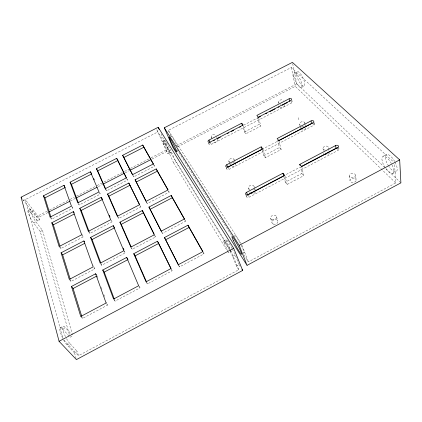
<?xml version="1.0" encoding="UTF-8"?>
<svg xmlns="http://www.w3.org/2000/svg" width="422" height="422" viewBox="0 0 422 422"><rect width="100%" height="100%" fill="white"/><g stroke="black" fill="none" stroke-linecap="round" stroke-linejoin="round"><path stroke-width="0.32" stroke-dasharray="2.11 1.58" d="M63.664 340.042A10.265 2.437 64.1 0 0 67.019 344.916L74.546 352.95L77.268 351.489L78.476 355.693L238.762 269.758L230.834 250.568M238.762 269.758L236.589 266.182L239.19 264.789L235.218 255.052A10.022 0.807 61.9 0 0 234.458 253.311M243.789 254.682L248.363 261.888L395.731 182.937L394.554 164.105M70.105 337.231L72.769 335.812M232.042 248.442A10.022 0.807 61.9 0 0 227.178 240.26A10.022 0.807 61.9 0 0 226.957 241.711L231.003 251.486L228.46 252.841L227.437 251.164M236.589 266.182L232.559 256.47L235.218 255.052M67.019 344.916L69.809 343.429L77.268 351.489M242.966 253.406L244.022 252.841M392.354 173.616A9.891 3.756 59.6 0 0 389.015 159.97A9.891 3.756 59.6 0 0 382.226 161.109A9.891 3.756 59.6 0 0 392.354 173.616L395.725 171.812M223.797 240.867L226.429 239.469M383.245 156.209L386.626 154.415M60.109 327.852L62.867 326.391M80.75 316.479L82.417 318.468L107.626 305.08L106.534 302.031M113.929 299.578L115.064 301.129L140.041 287.857L139.276 286.053M146.065 281.806L147.41 283.943L172.165 270.792L171.306 269.046M178.575 265.259L179.466 266.915L204 253.88L202.935 251.617M227.975 251.691L224.362 243.088L226.957 241.711M62.662 338.122A10.265 2.437 64.1 0 1 59.803 329.097A10.265 2.437 64.1 0 1 62.678 329.07L65.394 327.625L71.904 334.852M246.522 195.813A1.941 1.414 -18.4 0 0 247.07 197.29A1.941 1.414 -18.4 0 0 249.159 197.19L338.069 150.374A1.968 1.34 -9.9 0 0 338.36 148.206M301.693 166.584L303.756 175.679L287.15 184.44L285.314 182.193L301.851 173.474L300.369 167.012L284.217 175.51M69.298 279.411L70.917 281.448L94.67 268.972L93.341 265.264M100.573 263.713L101.681 265.29L125.228 252.92L124.469 251.127M130.846 247.107L132.176 249.27L155.528 237.006L154.674 235.27M161.821 232.274L162.417 233.387L185.569 221.228L184.483 218.955M262.109 150.037L263.75 155.723L265.391 157.733L281.142 149.509L278.842 140.515M59.133 246.517L60.71 248.579L83.166 236.906L82.29 234.463M88.346 231.34L89.791 233.456L112.067 221.877L111.297 220.057M117.327 216.286L118.64 218.459L140.737 206.97L139.872 205.208M146.365 201.911L147.257 203.578L169.18 192.184L168.083 189.916M261.93 149.409L277.792 141.148M226.952 167.808A1.83 1.266 -19.8 0 0 227.047 169.38A1.83 1.266 -19.8 0 0 229.162 169.349L313.435 125.434A1.852 1.208 -12.5 0 0 313.778 123.461M263.75 155.723L279.438 147.536L281.142 149.509M243.642 125.155L257.562 117.975M40.264 231.525L42.495 230.375L35.838 221.745A8.329 1.583 61.4 0 1 30.379 211.295A8.329 1.583 61.4 0 1 32.916 211.274L39.489 219.909L37.3 221.033L30.685 212.419A8.335 1.619 61.4 0 0 28.105 212.461A8.335 1.619 61.4 0 0 33.565 222.916L40.264 231.525L69.751 335.965M165.018 140.273A8.171 0.538 62.8 0 0 165.899 143.09L170.193 152.669L168.083 153.756L163.752 144.187A8.176 0.506 62.8 0 1 163.873 142.868A8.176 0.506 62.8 0 1 169.227 153.128L173.553 162.739L175.705 161.626L229.631 249.249M209.243 143.074A1.735 1.134 -20.8 0 0 209.291 144.498A1.735 1.134 -20.8 0 0 211.269 144.435L291.359 103.084A1.746 1.092 -14.5 0 0 291.75 101.28M244.412 131.986L259.33 124.274L260.865 126.046L245.884 133.795L244.412 131.986L242.676 126.378M37.3 221.033L36.118 216.85L47.253 211.127M49.601 209.924L69.53 199.685M70.115 199.384L74.219 197.28M76.561 196.072L96.49 185.833M97.076 185.532L101.765 183.127M104.107 181.919L122.28 172.587M124.622 171.379L129.897 168.673M130.482 168.373L150.411 158.134M150.997 157.833L167.993 149.098L170.193 152.669M176.443 145.68L296.814 83.825L400.9 182.868M39.489 219.909L38.729 217.251L48.076 212.445M70.284 201.036L75.543 198.329M98.331 186.619L102.419 184.514M125.207 172.804L129.296 170.699M152.089 158.988L166.695 151.477L168.083 153.756M177.636 146.798L295.247 86.331L395.731 182.937M33.565 222.916L35.838 221.745M169.227 153.128L171.416 152.004A8.171 0.538 62.8 0 0 165.413 140.753M177.182 151.366L178.817 150.522M301.524 87.444L304.325 86.004M50.06 217.135L51.584 219.203L72.879 208.236L72.22 206.395M78.107 203.404L79.162 204.997L100.294 194.109L99.792 192.923M105.236 188.729L106.534 190.897L127.502 180.094L126.653 178.369M133.695 176.902L133.115 175.763L133.695 176.902L154.505 166.184L153.408 163.931M294.065 73.185L296.872 71.751M28.279 210.262L30.532 209.106M162.697 141.402L164.865 140.289M30.685 212.419L32.916 211.274M163.752 144.187L165.899 143.09M23.057 200.74L157.833 131.928M170.942 136.338L168.341 130.351L291.317 67.494L393.504 161.916M63.965 340.132L78.476 355.693M62.678 329.07L69.234 336.271M301.851 173.474L303.756 175.679M22.682 199.253L36.118 216.85M38.729 217.251L25.315 199.59L63.084 339.193M106.471 303.545L107.626 305.08M93.916 267.928L94.67 268.972M81.694 234.796L83.166 236.906M71.445 206.126L72.879 208.236M138.659 285.736L140.041 287.857M168.341 130.351L241.558 244.269M176.934 149.367L231.826 235.84M123.862 250.768L125.228 252.92M110.722 219.714L112.067 221.877M157.037 130.635L230.586 249.966M229.974 249.808L231.003 251.486M239.19 264.789L240.139 266.324M98.975 191.952L100.294 194.109M173.553 162.739L227.094 250.605M153.856 165.034L154.505 166.184M168.536 191.045L169.18 192.184M184.926 220.078L185.569 221.228M203.367 252.757L204 253.88M170.942 268.603L172.165 270.792M154.61 235.349L155.528 237.006M139.824 205.308L140.737 206.97M126.595 178.437L127.502 180.094M146.371 201.832L147.257 203.578M161.832 232.237L162.417 233.387M178.585 265.18L179.466 266.915M156.81 129.67L166.695 151.477M161.104 133.763L167.993 149.098M171.416 152.004L175.705 161.626M105.753 189.13L106.534 190.897M117.849 216.65L118.64 218.459M131.659 248.083L132.176 249.27M146.888 282.751L147.41 283.943M242.028 245.483L248.363 261.888M208.384 142.53L208.937 144.007M78.708 203.779L79.162 204.997M89.337 232.248L89.791 233.456M100.99 263.449L101.681 265.29M114.599 299.894L115.064 301.129M210.346 141.961L211.269 144.435M211.185 136.955L211.855 138.791M226.118 167.339L226.661 168.837M216.75 137.245L217.625 139.703M97.139 275.846L97.793 277.671M101.291 287.419L101.945 289.244M103.912 294.725L104.566 296.55M228.27 166.848L229.162 169.349M228.829 161.12L229.7 163.594M229.921 164.216L230.354 165.45M234.025 159.516L235.508 163.863A2.701 1.857 -19.3 0 1 234.057 166.189A2.701 1.857 -19.3 0 1 230.934 166.247M245.942 195.064L246.459 196.573M248.31 194.674L249.159 197.19M248.526 188.091L249.56 191.208M254.039 186.424L254.645 188.296M254.846 188.924L255.252 190.174M270.639 218.38L271.995 222.747M51.194 217.947L51.584 219.203M60.124 246.701L60.71 248.579M70.342 279.591L70.917 281.448M82.032 317.223L82.417 318.468M243.499 126.036L245.884 133.795M276.521 216.639L277.829 221.028M262.843 148.845L265.391 157.733M42.495 230.375L72.405 334.551M257.278 116.952L259.33 124.274M74.546 352.95L76.087 358.405M258.675 118.202L260.865 126.046M283.974 177.092L285.314 182.193M284.808 175.468L287.15 184.44M277.523 140.109L279.438 147.536M278.42 102.314L278.726 103.596M290.784 100.468L291.359 103.084M291.839 100.141L292.182 101.713M298.465 117.685L299.024 120.323M299.536 124.363L299.778 125.503M300.269 127.782L300.517 128.921M291.317 67.494L295.247 86.331M292.668 63.643L296.814 83.825M304.747 122.733L305.101 124.448M305.222 125.023L305.57 126.737M312.924 122.77L313.435 125.434M313.926 122.122L314.327 124.253M322.957 148.433L323.384 150.744M328.733 147.747L329.033 149.488M337.642 147.668L338.069 150.374M338.644 146.925L338.982 149.087M349.332 175.937L350.007 180.611M355.53 175.294A3.118 2.216 -7.7 0 1 351.03 177.699A3.118 2.216 -7.7 0 1 350.729 173.875A3.118 2.216 -7.7 0 1 355.53 175.294L356.157 179.988A3.091 2.21 -7.4 0 1 351.695 182.378A3.091 2.21 -7.4 0 1 351.394 178.559A3.091 2.21 -7.4 0 1 356.157 179.988M249.729 189.262A2.88 2.073 -17.9 0 1 248.811 186.619A2.88 2.073 -17.9 0 1 252.398 185.152A2.88 2.073 -17.9 0 1 253.96 187.532M229.921 162.164A2.722 1.852 -19.4 0 1 230.301 158.799A2.722 1.852 -19.4 0 1 234.057 160.007M211.702 137.667A2.574 1.667 -20.4 0 1 212.625 134.813A2.574 1.667 -20.4 0 1 216.09 135.409M279.042 102.968A2.59 1.614 -15.2 0 1 279.675 100.283A2.59 1.614 -15.2 0 1 283.341 100.747M300.786 125.302A2.738 1.783 -13.4 0 1 299.704 123.108A2.738 1.783 -13.4 0 1 303.07 121.726A2.738 1.783 -13.4 0 1 304.753 123.672M325.162 150.111A2.917 1.983 -10.9 0 1 323.041 147.906A2.917 1.983 -10.9 0 1 326.522 146.081A2.917 1.983 -10.9 0 1 328.654 148.275M305.781 127.766A2.722 1.788 -13.2 0 1 304.13 129.665A2.722 1.788 -13.2 0 1 301.202 129.649M300.517 127.982A2.722 1.788 -13.2 0 1 301.213 127.085M301.767 126.727A2.722 1.788 -13.2 0 1 303.793 126.278M329.461 152.917A2.891 1.983 -10.7 0 1 325.995 154.742M323.922 153.561A2.891 1.983 -10.7 0 1 323.806 153.054M328.036 150.833A2.891 1.983 -10.7 0 1 328.638 151.081M284.391 105.247A2.569 1.614 -15.1 0 1 282.851 107.425A2.569 1.614 -15.1 0 1 279.733 107.167M280.213 105.11A2.569 1.614 -15.1 0 1 280.741 104.772M217.441 139.307A2.558 1.672 -20.4 0 1 216.486 141.686A2.558 1.672 -20.4 0 1 213.274 141.945M230.47 164.448A2.701 1.857 -19.3 0 1 231.24 163.499M232.459 162.866A2.701 1.857 -19.3 0 1 234.416 162.823M255.373 191.91A2.859 2.073 -17.8 0 1 251.174 193.624M249.977 192.453A2.859 2.073 -17.8 0 1 249.929 191.91M253.59 189.494A2.859 2.073 -17.8 0 1 254.798 189.916M395.14 162.264A9.885 3.819 59.6 0 1 396.358 171.554A9.885 3.819 59.6 0 1 388.978 166.643M388.63 166.12A9.885 3.819 59.6 0 1 386.119 154.647A9.885 3.819 59.6 0 1 394.834 161.689M171.321 136.533A8.224 0.649 62.9 0 1 173.326 138.769A8.224 0.649 62.9 0 1 177.894 147.753M241.089 245.077A10.096 0.971 61.8 0 1 242.682 251.317M234.98 236.869A10.096 0.971 61.8 0 1 234.706 236.046M234.558 235.254A10.096 0.971 61.8 0 1 240.783 244.486M232.29 248.911A10.022 0.807 61.9 0 1 234.231 252.815M69.809 343.429A10.26 2.379 64.1 0 1 65.953 337.6M65.463 336.629A10.26 2.379 64.1 0 1 62.577 327.625A10.26 2.379 64.1 0 1 65.394 327.625M224.362 243.088A10.028 0.754 62 0 1 226.007 243.905A10.028 0.754 62 0 1 232.559 256.47M271.995 219.709A3.065 2.332 -15.7 0 0 276.6 217.246A3.065 2.332 -15.7 0 0 272.153 215.595A3.065 2.332 -15.7 0 0 271.995 219.709M273.345 224.082A3.038 2.326 -15.5 0 0 277.908 221.634A3.038 2.326 -15.5 0 0 273.493 219.973A3.038 2.326 -15.5 0 0 273.345 224.082M296.597 75.032A8.081 2.569 64.2 0 0 303.682 86.209A8.081 2.569 64.2 0 0 301.598 75.311A8.081 2.569 64.2 0 0 296.597 75.032M293.817 76.456A8.081 2.527 64.2 0 0 300.891 87.649A8.081 2.527 64.2 0 0 298.755 76.767A8.081 2.527 64.2 0 0 293.817 76.456"/><path stroke-width="0.63" d="M247.034 265.364L400.9 182.868L399.676 159.869L292.409 62.382L164.285 127.787L172.941 147.484L247.034 265.364L239.195 245.356L164.285 127.787M242.661 270.428L76.424 359.618L59.069 341.308L21.1 197.185L158.192 127.275L233.688 248.289L242.661 270.428L242.033 269.405M59.069 341.308L233.688 248.289M239.195 245.356L399.676 159.869M96.38 274.806L95.62 273.767L71.476 286.464L73.106 288.495L96.564 276.146M127.708 259.039L126.679 257.431L102.746 270.017L104.229 272.116L128.051 259.572M146.624 282.149L135.077 255.874L158.698 243.441L157.475 241.231L133.742 253.712L146.065 281.806L170.942 268.603L157.475 241.231M178.295 264.605L165.667 239.775L189.082 227.447L188.001 225.179L164.475 237.549L178.279 264.705L202.935 251.617L188.001 225.179M246.617 192.327L282.956 173.226L284.808 175.468L248.31 194.674A1.952 1.414 -18.4 0 1 245.757 194.394A1.952 1.414 -18.4 0 1 246.617 192.327L247.471 194.843A1.941 1.414 -18.4 0 0 247.065 195.112M299.768 164.385L335.559 145.569A1.978 1.34 -10 0 1 338.265 145.748A1.978 1.34 -10 0 1 337.642 147.668L301.693 166.584L299.768 164.385L300.01 165.435M247.471 194.843L283.637 175.816L282.956 173.226M301.519 166.405L335.991 148.27A1.968 1.34 -9.9 0 1 337.463 147.964M226.762 164.754L261.192 146.84L262.843 148.845L228.27 166.848A1.841 1.266 -19.8 0 1 225.897 166.643A1.841 1.266 -19.8 0 1 226.762 164.754L227.658 167.254L261.93 149.409L261.192 146.84M311.061 120.892L277.122 138.553L278.842 140.515L312.924 122.77A1.857 1.208 -12.6 0 0 313.567 121.008A1.857 1.208 -12.6 0 0 311.061 120.892L311.578 123.556L278.378 140.843M83.883 240.925L93.162 266.883L69.298 279.411L61.074 252.794L83.883 240.925L84.622 241.975M113.233 225.643L123.862 250.768L100.204 263.191L90.609 237.417L113.233 225.643L114.246 227.263M142.341 210.494L154.304 234.796L130.846 247.107L119.906 222.172L142.341 210.494L154.104 234.115M148.961 207.044L171.216 195.46L184.483 218.955L161.225 231.161L148.961 207.044L161.542 231.667M70.147 278.974L62.656 254.856L84.78 243.33M100.763 262.837L92.065 239.538L114.584 227.806M131.136 246.896L121.225 224.346L143.564 212.709M150.153 209.275L172.313 197.733L184.599 219.509M73.402 211.612L81.694 234.796L59.133 246.517L51.795 222.758L73.402 211.612L74.124 212.667M101.222 197.264L110.722 219.714L88.346 231.34L79.779 208.326L101.222 197.264L102.219 198.889M128.826 183.032L139.518 204.754L117.327 216.286L107.552 194.004L128.826 183.032L139.582 204.623M135.109 179.793L156.219 168.905L168.083 189.916L146.07 201.352L135.109 179.793L146.075 201.247M213.405 140.753L214.571 140.151M217.478 138.653L220.384 137.155M227.363 133.552L228.529 132.951M231.435 131.453L233.762 130.25M239.575 127.254L240.74 126.653M258.148 117.669L260.485 116.467M265.744 113.755L266.91 113.149M269.832 111.645L275.091 108.934M278.008 107.425L279.179 106.824M282.096 105.315L287.356 102.604M59.935 246.079L53.33 224.826L74.267 214.023M89.116 231.641L81.198 210.446L102.551 199.427M107.552 194.004L108.85 196.172L130.039 185.237M136.29 182.014L157.316 171.163L167.898 189.911M49.247 211.849L69.699 201.336M76.124 198.029L97.16 187.22M103.005 184.214L124.042 173.405M129.881 170.398L150.918 159.59M208.995 140.083L241.7 123.224L243.183 125.023L210.346 141.961A1.741 1.134 -20.8 0 1 208.136 141.813A1.741 1.134 -20.8 0 1 208.995 140.083L209.919 142.552M289.112 98.785L256.845 115.417L258.391 117.179L290.784 100.468A1.751 1.092 -14.5 0 0 291.449 98.853A1.751 1.092 -14.5 0 0 289.112 98.785L289.692 101.396M50.999 217.319L44.954 197.86L65.405 187.394M78.255 202.56L71.439 184.308L91.738 173.922M117.875 160.545L116.683 158.35L96.453 168.695L97.73 170.852L117.875 160.545L126.368 177.794M122.654 155.296L132.513 174.687L153.408 163.931L142.736 145.031L122.654 155.296L123.825 157.501L143.828 147.262L153.534 164.464M63.996 185.295L71.445 206.126L50.06 217.135L43.466 195.792L63.996 185.295L64.698 186.345M90.435 171.775L98.975 191.952L77.754 202.876L70.057 182.193L90.435 171.775L91.41 173.384M61.074 252.794L62.656 254.856M21.1 197.185L21.891 198.219M51.795 222.758L53.33 224.826M43.466 195.792L44.954 197.86M90.609 237.417L92.065 239.538M79.779 208.326L81.198 210.446M70.057 182.193L71.439 184.308M133.742 253.712L135.077 255.874M119.906 222.172L121.225 224.346M189.082 227.447L202.729 251.628M164.475 237.549L165.667 239.775M123.825 157.501L132.825 175.193M158.698 243.441L171.021 268.466M116.683 158.35L126.294 177.889L105.236 188.729L96.453 168.695M142.736 145.031L143.828 147.262M156.219 168.905L157.316 171.163M171.216 195.46L172.313 197.733M158.192 127.275L159.252 129.633M97.73 170.852L105.753 189.13M108.85 196.172L117.585 216.048M93.747 178.67L94.254 179.856M109.24 215.204L110.01 217.024M123.203 248.136L123.962 249.929M126.679 257.431L138.659 285.736L113.555 299.066L102.746 270.017M104.229 272.116L114.373 299.277M95.62 273.767L106.08 303.033L80.75 316.479L71.476 286.464M73.106 288.495L81.836 316.595M241.7 123.224L242.481 125.751M335.559 145.569L335.991 148.27M325.293 154.621A2.891 1.983 -10.7 0 1 324.692 154.373M251.174 193.624A2.859 2.073 -17.8 0 1 250.214 192.938M312.016 123.377A1.852 1.208 -12.5 0 1 312.486 123.271M233.218 240.303A10.102 0.923 61.8 0 0 241.379 254.255A10.102 0.923 61.8 0 0 235.671 241.532A10.102 0.923 61.8 0 0 233.218 240.303M169.997 139.835A8.224 0.617 62.8 0 0 176.449 151.619A8.224 0.617 62.8 0 0 172.113 141.655A8.224 0.617 62.8 0 0 169.997 139.835"/></g></svg>
